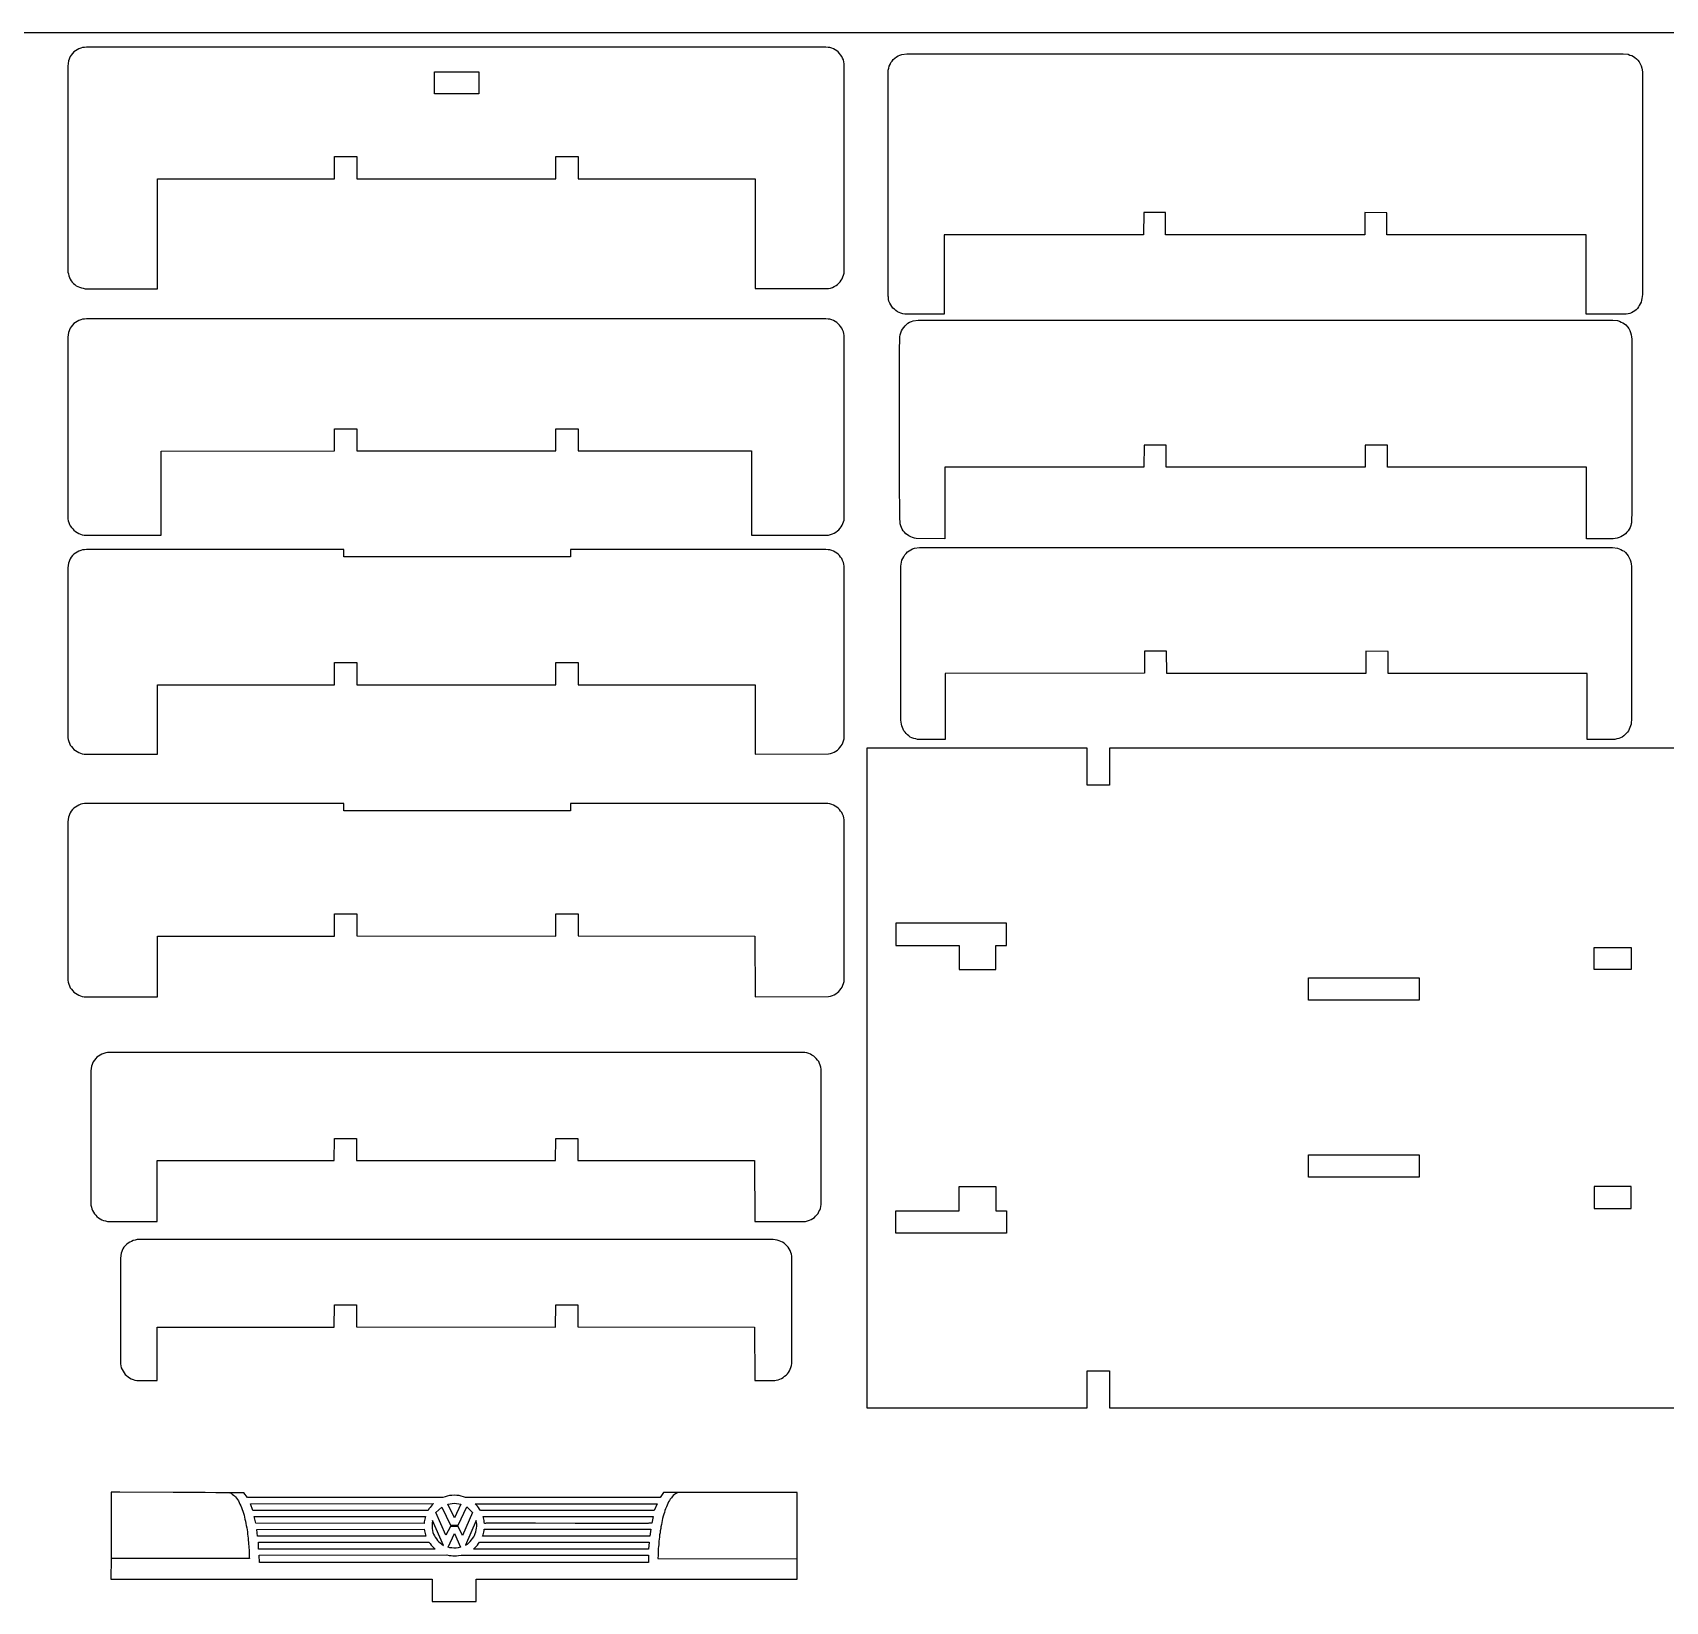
# Model space of a CAD drawing. Extents: x 11 to 591, y 39 to 419.
# Drawn here: x 301.8 to 489.9, y 238.2 to 419 of the extents above; entities that cross this region are included whole.
import ezdxf

# ---------------------------------------------------------------- set-up
doc = ezdxf.new("R2010")
doc.units = 0
doc.layers.get('0').update_dxf_attribs({"linetype": 'CONTINUOUS'})

msp = doc.modelspace()

# ---------------------------------------------------------------- linework, layer by layer
at = {"color": 5}
msp.add_line((11.215419, 418.955266), (591.140419, 418.955266), dxfattribs=at)
at = {"color": 3}
for p, q in [((306.140419, 416.205266), (305.940419, 415.705266)), ((306.265419, 416.380266), (306.140419, 416.205266)), ((306.415419, 416.555266), (306.265419, 416.380266)), ((306.590419, 416.730266), (306.415419, 416.555266)), ((306.765419, 416.855266), (306.590419, 416.730266)), ((306.940419, 416.980266), (306.765419, 416.855266)), ((307.140419, 417.080266), (306.940419, 416.980266)), ((307.365419, 417.155266), (307.140419, 417.080266)), ((307.565419, 417.230266), (307.365419, 417.155266)), ((307.790419, 417.255266), (307.565419, 417.230266)), ((308.015419, 417.280266), (307.790419, 417.255266)), ((393.215419, 417.280266), (308.015419, 417.280266)), ((393.465419, 417.255266), (393.215419, 417.280266)), ((393.690419, 417.230266), (393.465419, 417.255266)), ((393.890419, 417.155266), (393.690419, 417.230266)), ((394.090419, 417.080266), (393.890419, 417.155266)), ((394.290419, 416.980266), (394.090419, 417.080266)), ((394.465419, 416.855266), (394.290419, 416.980266)), ((394.640419, 416.730266), (394.465419, 416.855266)), ((394.790419, 416.555266), (394.640419, 416.730266)), ((394.915419, 416.405266), (394.790419, 416.555266)), ((395.040419, 416.205266), (394.915419, 416.405266)), ((395.140419, 416.005266), (395.040419, 416.205266)), ((395.240419, 415.805266), (395.140419, 416.005266)), ((395.290419, 415.580266), (395.240419, 415.805266)), ((400.840419, 415.680266), (400.990419, 415.855266)), ((400.990419, 415.855266), (401.165419, 416.030266)), ((401.165419, 416.030266), (401.340419, 416.155266)), ((401.340419, 416.155266), (401.540419, 416.280266)), ((401.540419, 416.280266), (401.740419, 416.380266)), ((401.740419, 416.380266), (401.965419, 416.455266)), ((401.965419, 416.455266), (402.540419, 416.530266)), ((402.540419, 416.530266), (485.090419, 416.530266)), ((485.090419, 416.530266), (485.665419, 416.480266)), ((485.665419, 416.480266), (485.865419, 416.380266)), ((485.865419, 416.380266), (486.065419, 416.305266)), ((486.065419, 416.305266), (486.265419, 416.205266)), ((486.265419, 416.205266), (486.440419, 416.105266)), ((486.440419, 416.105266), (486.615419, 415.955266)), ((486.615419, 415.955266), (486.765419, 415.780266)), ((486.765419, 415.780266), (486.915419, 415.580266)), ((305.940419, 415.705266), (305.865419, 415.105266)), ((305.865419, 415.105266), (305.865419, 391.605266)), ((395.340419, 415.355266), (395.290419, 415.580266)), ((395.340419, 391.680266), (395.340419, 415.355266)), ((400.390419, 414.405266), (400.415419, 414.630266)), ((400.390419, 413.330266), (400.390419, 414.405266)), ((400.415419, 414.630266), (400.465419, 414.855266)), ((400.465419, 414.855266), (400.515419, 415.080266)), ((400.515419, 415.080266), (400.615419, 415.280266)), ((400.615419, 415.280266), (400.715419, 415.505266)), ((400.715419, 415.505266), (400.840419, 415.680266)), ((486.915419, 415.580266), (487.040419, 415.355266)), ((487.040419, 415.355266), (487.140419, 415.130266)), ((487.140419, 415.130266), (487.215419, 414.880266)), ((487.215419, 414.880266), (487.265419, 414.655266)), ((487.265419, 414.655266), (487.290419, 414.405266)), ((487.290419, 414.405266), (487.290419, 388.780266)), ((400.390419, 409.630266), (400.390419, 413.330266)), ((400.390419, 404.705266), (400.390419, 409.630266)), ((336.615419, 402.130266), (336.615419, 404.680266)), ((336.615419, 404.680266), (339.165419, 404.680266)), ((339.165419, 404.680266), (339.165419, 402.130266)), ((362.090419, 402.130266), (362.115419, 404.680266)), ((362.115419, 404.680266), (364.665419, 404.680266)), ((364.665419, 404.680266), (364.665419, 402.130266)), ((400.390419, 400.705266), (400.390419, 404.705266)), ((316.215419, 402.105266), (336.615419, 402.130266)), ((316.215419, 389.455266), (316.215419, 402.105266)), ((339.165419, 402.130266), (362.090419, 402.130266)), ((364.665419, 402.130266), (385.065419, 402.130266)), ((385.065419, 402.130266), (385.065419, 389.480266)), ((400.390419, 397.855266), (400.390419, 400.705266)), ((400.390419, 395.680266), (400.390419, 397.855266)), ((429.840419, 398.230266), (429.815419, 395.680266)), ((432.365419, 398.230266), (429.840419, 398.230266)), ((432.365419, 395.680266), (432.365419, 398.230266)), ((457.865419, 398.205266), (455.315419, 398.230266)), ((455.315419, 398.230266), (455.315419, 395.680266)), ((457.865419, 395.680266), (457.865419, 398.205266)), ((400.390419, 393.930266), (400.390419, 395.680266)), ((429.815419, 395.680266), (406.865419, 395.680266)), ((406.865419, 395.680266), (406.865419, 386.505266)), ((455.315419, 395.680266), (432.365419, 395.680266)), ((480.815419, 395.680266), (457.865419, 395.680266)), ((480.815419, 386.505266), (480.815419, 395.680266)), ((400.390419, 392.530266), (400.390419, 393.930266)), ((305.865419, 391.605266), (305.890419, 391.380266)), ((305.890419, 391.380266), (305.940419, 391.155266)), ((395.315419, 391.230266), (395.340419, 391.455266)), ((395.340419, 391.455266), (395.340419, 391.680266)), ((400.390419, 391.480266), (400.390419, 392.530266)), ((400.415419, 390.730266), (400.390419, 391.480266)), ((305.940419, 391.155266), (305.990419, 390.930266)), ((305.990419, 390.930266), (306.065419, 390.730266)), ((306.065419, 390.730266), (306.165419, 390.555266)), ((306.165419, 390.555266), (306.265419, 390.380266)), ((306.265419, 390.380266), (306.390419, 390.205266)), ((306.390419, 390.205266), (306.515419, 390.055266)), ((306.515419, 390.055266), (306.690419, 389.930266)), ((306.690419, 389.930266), (306.840419, 389.805266)), ((306.840419, 389.805266), (307.040419, 389.705266)), ((307.040419, 389.705266), (307.215419, 389.630266)), ((307.215419, 389.630266), (307.440419, 389.555266)), ((307.440419, 389.555266), (307.640419, 389.505266)), ((307.640419, 389.505266), (307.890419, 389.455266)), ((307.890419, 389.455266), (316.215419, 389.455266)), ((385.065419, 389.480266), (393.540419, 389.480266)), ((393.540419, 389.480266), (393.765419, 389.530266)), ((393.765419, 389.530266), (393.990419, 389.605266)), ((393.990419, 389.605266), (394.190419, 389.705266)), ((394.190419, 389.705266), (394.390419, 389.830266)), ((394.390419, 389.830266), (394.565419, 389.955266)), ((394.565419, 389.955266), (394.715419, 390.080266)), ((394.715419, 390.080266), (394.865419, 390.255266)), ((394.865419, 390.255266), (394.990419, 390.430266)), ((394.990419, 390.430266), (395.090419, 390.605266)), ((395.090419, 390.605266), (395.190419, 390.805266)), ((395.190419, 390.805266), (395.265419, 391.005266)), ((395.265419, 391.005266), (395.315419, 391.230266)), ((400.415419, 390.230266), (400.415419, 390.730266)), ((400.415419, 389.780266), (400.415419, 390.230266)), ((400.415419, 389.355266), (400.415419, 389.780266)), ((400.415419, 389.130266), (400.415419, 389.355266)), ((400.415419, 388.905266), (400.415419, 389.130266)), ((400.415419, 388.730266), (400.415419, 388.905266)), ((400.415419, 388.555266), (400.415419, 388.730266)), ((400.440419, 388.505266), (400.415419, 388.555266)), ((400.440419, 388.430266), (400.440419, 388.505266)), ((400.440419, 388.380266), (400.440419, 388.430266)), ((400.440419, 388.330266), (400.440419, 388.380266)), ((400.440419, 388.305266), (400.440419, 388.330266)), ((400.440419, 388.255266), (400.440419, 388.305266)), ((400.440419, 388.230266), (400.440419, 388.255266)), ((400.490419, 388.005266), (400.440419, 388.230266)), ((400.440419, 388.230266), (400.440419, 388.230266)), ((400.590419, 387.780266), (400.490419, 388.005266)), ((400.690419, 387.580266), (400.590419, 387.780266)), ((400.815419, 387.405266), (400.690419, 387.580266)), ((486.940419, 387.530266), (486.840419, 387.355266)), ((487.040419, 387.705266), (486.940419, 387.530266)), ((487.140419, 387.905266), (487.040419, 387.705266)), ((487.190419, 388.130266), (487.140419, 387.905266)), ((487.240419, 388.330266), (487.190419, 388.130266)), ((487.265419, 388.555266), (487.240419, 388.330266)), ((487.290419, 388.780266), (487.265419, 388.555266)), ((306.940419, 385.680266), (306.765419, 385.555266)), ((307.140419, 385.780266), (306.940419, 385.680266)), ((307.365419, 385.855266), (307.140419, 385.780266)), ((307.565419, 385.930266), (307.365419, 385.855266)), ((307.790419, 385.955266), (307.565419, 385.930266)), ((308.015419, 385.980266), (307.790419, 385.955266)), ((393.215419, 385.980266), (308.015419, 385.980266)), ((393.465419, 385.955266), (393.215419, 385.980266)), ((393.690419, 385.930266), (393.465419, 385.955266)), ((393.890419, 385.855266), (393.690419, 385.930266)), ((394.090419, 385.780266), (393.890419, 385.855266)), ((394.290419, 385.680266), (394.090419, 385.780266)), ((394.465419, 385.555266), (394.290419, 385.680266)), ((400.940419, 387.230266), (400.815419, 387.405266)), ((401.115419, 387.080266), (400.940419, 387.230266)), ((401.265419, 386.930266), (401.115419, 387.080266)), ((401.465419, 386.805266), (401.265419, 386.930266)), ((401.665419, 386.705266), (401.465419, 386.805266)), ((401.865419, 386.630266), (401.665419, 386.705266)), ((402.090419, 386.555266), (401.865419, 386.630266)), ((402.315419, 386.505266), (402.090419, 386.555266)), ((406.865419, 386.505266), (402.315419, 386.505266)), ((402.865419, 385.605266), (403.090419, 385.680266)), ((403.090419, 385.680266), (403.290419, 385.755266)), ((403.290419, 385.755266), (403.865419, 385.830266)), ((403.865419, 385.830266), (483.890419, 385.830266)), ((485.165419, 386.505266), (480.815419, 386.505266)), ((483.890419, 385.830266), (484.440419, 385.780266)), ((484.440419, 385.780266), (484.640419, 385.705266)), ((484.640419, 385.705266), (484.840419, 385.605266)), ((485.415419, 386.505266), (485.165419, 386.505266)), ((485.640419, 386.555266), (485.415419, 386.505266)), ((485.840419, 386.605266), (485.640419, 386.555266)), ((486.040419, 386.680266), (485.840419, 386.605266)), ((486.240419, 386.780266), (486.040419, 386.680266)), ((486.415419, 386.905266), (486.240419, 386.780266)), ((486.565419, 387.030266), (486.415419, 386.905266)), ((486.715419, 387.180266), (486.565419, 387.030266)), ((486.840419, 387.355266), (486.715419, 387.180266)), ((305.940419, 384.405266), (305.865419, 383.855266)), ((305.865419, 383.855266), (305.890419, 362.955266)), ((306.140419, 384.905266), (305.940419, 384.405266)), ((306.265419, 385.080266), (306.140419, 384.905266)), ((306.415419, 385.255266), (306.265419, 385.080266)), ((306.590419, 385.430266), (306.415419, 385.255266)), ((306.765419, 385.555266), (306.590419, 385.430266)), ((394.640419, 385.405266), (394.465419, 385.555266)), ((394.790419, 385.255266), (394.640419, 385.405266)), ((394.915419, 385.105266), (394.790419, 385.255266)), ((395.040419, 384.905266), (394.915419, 385.105266)), ((395.140419, 384.705266), (395.040419, 384.905266)), ((395.240419, 384.505266), (395.140419, 384.705266)), ((395.290419, 384.280266), (395.240419, 384.505266)), ((395.340419, 384.055266), (395.290419, 384.280266)), ((395.340419, 363.280266), (395.340419, 384.055266)), ((401.740419, 383.930266), (401.790419, 384.155266)), ((401.740419, 383.705266), (401.740419, 383.930266)), ((401.790419, 384.155266), (401.840419, 384.380266)), ((401.840419, 384.380266), (401.940419, 384.605266)), ((401.940419, 384.605266), (402.040419, 384.805266)), ((402.040419, 384.805266), (402.190419, 385.005266)), ((402.190419, 385.005266), (402.340419, 385.180266)), ((402.340419, 385.180266), (402.490419, 385.330266)), ((402.490419, 385.330266), (402.665419, 385.480266)), ((402.665419, 385.480266), (402.865419, 385.605266)), ((484.840419, 385.605266), (485.040419, 385.530266)), ((485.040419, 385.530266), (485.215419, 385.405266)), ((485.215419, 385.405266), (485.390419, 385.280266)), ((485.390419, 385.280266), (485.565419, 385.080266)), ((485.565419, 385.080266), (485.715419, 384.880266)), ((485.715419, 384.880266), (485.840419, 384.655266)), ((485.840419, 384.655266), (485.940419, 384.405266)), ((485.940419, 384.405266), (486.015419, 384.155266)), ((486.015419, 384.155266), (486.040419, 383.905266)), ((486.040419, 383.905266), (486.065419, 383.655266)), ((401.715419, 382.380266), (401.740419, 383.705266)), ((401.715419, 378.405266), (401.715419, 382.380266)), ((486.065419, 383.655266), (486.065419, 375.930266)), ((401.715419, 374.880266), (401.715419, 378.405266)), ((401.715419, 372.305266), (401.715419, 374.880266)), ((486.065419, 375.930266), (486.090419, 373.105266)), ((336.615419, 370.780266), (336.615419, 373.330266)), ((336.615419, 373.330266), (339.165419, 373.330266)), ((339.165419, 373.330266), (339.165419, 370.780266)), ((362.090419, 370.780266), (362.115419, 373.330266)), ((362.115419, 373.330266), (364.665419, 373.330266)), ((364.665419, 373.330266), (364.665419, 370.780266)), ((486.090419, 373.105266), (486.090419, 371.130266)), ((316.640419, 370.755266), (336.615419, 370.780266)), ((316.640419, 361.055266), (316.640419, 370.755266)), ((339.165419, 370.780266), (362.090419, 370.780266)), ((364.665419, 370.780266), (384.640419, 370.780266)), ((384.640419, 370.780266), (384.640419, 361.055266)), ((401.715419, 372.005266), (401.715419, 372.305266)), ((401.715419, 370.030266), (401.715419, 372.005266)), ((429.890419, 371.430266), (429.865419, 368.905266)), ((432.415419, 371.430266), (429.890419, 371.430266)), ((432.415419, 368.880266), (432.415419, 371.430266)), ((457.915419, 371.430266), (455.365419, 371.430266)), ((455.365419, 371.430266), (455.365419, 368.880266)), ((457.915419, 368.880266), (457.915419, 371.430266)), ((486.090419, 371.130266), (486.090419, 370.830266)), ((486.090419, 370.830266), (486.090419, 369.205266)), ((401.715419, 368.430266), (401.715419, 370.030266)), ((429.865419, 368.905266), (406.915419, 368.880266)), ((406.915419, 368.880266), (406.915419, 360.655266)), ((455.365419, 368.880266), (432.415419, 368.880266)), ((480.865419, 368.880266), (457.915419, 368.880266)), ((480.865419, 360.655266), (480.865419, 368.880266)), ((486.090419, 369.205266), (486.090419, 367.905266)), ((401.715419, 367.155266), (401.715419, 368.430266)), ((401.715419, 366.230266), (401.715419, 367.155266)), ((486.090419, 367.905266), (486.065419, 366.905266)), ((486.065419, 366.905266), (486.065419, 366.205266)), ((401.715419, 365.555266), (401.715419, 366.230266)), ((401.740419, 364.955266), (401.715419, 365.555266)), ((401.740419, 364.405266), (401.740419, 364.955266)), ((486.065419, 366.205266), (486.065419, 365.555266)), ((486.065419, 365.555266), (486.065419, 364.955266)), ((486.065419, 364.955266), (486.065419, 364.580266)), ((395.340419, 363.030266), (395.340419, 363.280266)), ((401.740419, 364.055266), (401.740419, 364.405266)), ((401.740419, 363.755266), (401.740419, 364.055266)), ((401.740419, 363.455266), (401.740419, 363.755266)), ((401.740419, 363.205266), (401.740419, 363.455266)), ((401.740419, 362.980266), (401.740419, 363.205266)), ((486.065419, 363.355266), (486.040419, 363.105266)), ((486.040419, 363.105266), (486.040419, 363.005266)), ((486.065419, 364.580266), (486.065419, 364.230266)), ((486.065419, 364.230266), (486.065419, 363.905266)), ((486.065419, 363.905266), (486.065419, 363.605266)), ((486.065419, 363.605266), (486.065419, 363.355266)), ((305.890419, 362.955266), (305.915419, 362.730266)), ((305.915419, 362.730266), (305.990419, 362.530266)), ((305.990419, 362.530266), (306.065419, 362.305266)), ((306.065419, 362.305266), (306.165419, 362.130266)), ((306.165419, 362.130266), (306.290419, 361.930266)), ((306.290419, 361.930266), (306.440419, 361.780266)), ((306.440419, 361.780266), (306.590419, 361.630266)), ((306.590419, 361.630266), (306.765419, 361.480266)), ((306.765419, 361.480266), (306.940419, 361.355266)), ((306.940419, 361.355266), (307.140419, 361.255266)), ((307.140419, 361.255266), (307.340419, 361.180266)), ((307.340419, 361.180266), (307.540419, 361.105266)), ((393.765419, 361.130266), (393.990419, 361.205266)), ((393.990419, 361.205266), (394.190419, 361.305266)), ((394.190419, 361.305266), (394.365419, 361.405266)), ((394.365419, 361.405266), (394.540419, 361.555266)), ((394.540419, 361.555266), (394.715419, 361.680266)), ((394.715419, 361.680266), (394.865419, 361.855266)), ((394.865419, 361.855266), (394.990419, 362.005266)), ((394.990419, 362.005266), (395.090419, 362.205266)), ((395.090419, 362.205266), (395.190419, 362.405266)), ((395.190419, 362.405266), (395.265419, 362.605266)), ((395.265419, 362.605266), (395.315419, 362.805266)), ((395.315419, 362.805266), (395.340419, 363.030266)), ((401.740419, 362.880266), (401.740419, 362.980266)), ((401.740419, 362.805266), (401.740419, 362.880266)), ((401.765419, 362.705266), (401.740419, 362.805266)), ((401.765419, 362.630266), (401.765419, 362.705266)), ((401.765419, 362.580266), (401.765419, 362.630266)), ((401.765419, 362.530266), (401.765419, 362.580266)), ((401.765419, 362.480266), (401.765419, 362.530266)), ((401.765419, 362.430266), (401.765419, 362.480266)), ((401.765419, 362.405266), (401.765419, 362.430266)), ((401.765419, 362.380266), (401.765419, 362.405266)), ((401.840419, 362.155266), (401.765419, 362.380266)), ((401.915419, 361.955266), (401.840419, 362.155266)), ((402.015419, 361.755266), (401.915419, 361.955266)), ((402.140419, 361.555266), (402.015419, 361.755266)), ((402.265419, 361.405266), (402.140419, 361.555266)), ((402.440419, 361.230266), (402.265419, 361.405266)), ((402.615419, 361.105266), (402.440419, 361.230266)), ((485.365419, 361.230266), (485.190419, 361.105266)), ((485.515419, 361.405266), (485.365419, 361.230266)), ((485.665419, 361.580266), (485.515419, 361.405266)), ((485.790419, 361.755266), (485.665419, 361.580266)), ((485.890419, 361.955266), (485.790419, 361.755266)), ((485.965419, 362.180266), (485.890419, 361.955266)), ((486.015419, 362.380266), (485.965419, 362.180266)), ((486.040419, 362.430266), (486.015419, 362.405266)), ((486.015419, 362.405266), (486.015419, 362.380266)), ((486.040419, 363.005266), (486.040419, 362.905266)), ((486.040419, 362.905266), (486.040419, 362.805266)), ((486.040419, 362.805266), (486.040419, 362.730266)), ((486.040419, 362.730266), (486.040419, 362.655266)), ((486.040419, 362.655266), (486.040419, 362.580266)), ((486.040419, 362.580266), (486.040419, 362.530266)), ((486.040419, 362.530266), (486.040419, 362.480266)), ((486.040419, 362.480266), (486.040419, 362.430266)), ((307.365419, 359.305266), (307.140419, 359.205266)), ((307.565419, 359.355266), (307.365419, 359.305266)), ((307.540419, 361.105266), (307.765419, 361.080266)), ((307.790419, 359.380266), (307.565419, 359.355266)), ((307.765419, 361.080266), (307.990419, 361.055266)), ((308.015419, 359.405266), (307.790419, 359.380266)), ((307.990419, 361.055266), (316.640419, 361.055266)), ((337.690419, 359.405266), (308.015419, 359.405266)), ((337.690419, 358.555266), (337.690419, 359.405266)), ((393.215419, 359.405266), (363.790419, 359.405266)), ((363.790419, 359.405266), (363.790419, 358.555266)), ((384.640419, 361.055266), (393.540419, 361.080266)), ((393.465419, 359.380266), (393.215419, 359.405266)), ((393.690419, 359.355266), (393.465419, 359.380266)), ((393.540419, 361.080266), (393.765419, 361.130266)), ((393.890419, 359.280266), (393.690419, 359.355266)), ((402.790419, 360.980266), (402.615419, 361.105266)), ((402.990419, 360.880266), (402.790419, 360.980266)), ((402.815419, 359.255266), (403.015419, 359.380266)), ((403.190419, 360.780266), (402.990419, 360.880266)), ((403.015419, 359.380266), (403.215419, 359.480266)), ((403.415419, 360.730266), (403.190419, 360.780266)), ((403.215419, 359.480266), (403.440419, 359.555266)), ((403.640419, 360.680266), (403.415419, 360.730266)), ((403.440419, 359.555266), (403.990419, 359.630266)), ((406.915419, 360.655266), (403.640419, 360.680266)), ((403.990419, 359.630266), (483.840419, 359.630266)), ((483.940419, 360.655266), (480.865419, 360.655266)), ((483.840419, 359.630266), (484.415419, 359.555266)), ((484.165419, 360.680266), (483.940419, 360.655266)), ((484.390419, 360.730266), (484.165419, 360.680266)), ((484.615419, 360.780266), (484.390419, 360.730266)), ((484.415419, 359.555266), (484.615419, 359.480266)), ((484.815419, 360.880266), (484.615419, 360.780266)), ((484.615419, 359.480266), (484.815419, 359.405266)), ((485.015419, 360.980266), (484.815419, 360.880266)), ((484.815419, 359.405266), (484.990419, 359.305266)), ((484.990419, 359.305266), (485.190419, 359.205266)), ((485.190419, 361.105266), (485.015419, 360.980266)), ((305.940419, 357.830266), (305.865419, 357.280266)), ((306.140419, 358.330266), (305.940419, 357.830266)), ((306.265419, 358.530266), (306.140419, 358.330266)), ((306.415419, 358.705266), (306.265419, 358.530266)), ((306.590419, 358.855266), (306.415419, 358.705266)), ((306.765419, 358.980266), (306.590419, 358.855266)), ((306.940419, 359.105266), (306.765419, 358.980266)), ((307.140419, 359.205266), (306.940419, 359.105266)), ((363.790419, 358.555266), (337.690419, 358.555266)), ((394.090419, 359.205266), (393.890419, 359.280266)), ((394.290419, 359.105266), (394.090419, 359.205266)), ((394.465419, 358.980266), (394.290419, 359.105266)), ((394.640419, 358.855266), (394.465419, 358.980266)), ((394.790419, 358.705266), (394.640419, 358.855266)), ((394.915419, 358.530266), (394.790419, 358.705266)), ((395.040419, 358.355266), (394.915419, 358.530266)), ((395.140419, 358.155266), (395.040419, 358.355266)), ((395.240419, 357.930266), (395.140419, 358.155266)), ((395.290419, 357.730266), (395.240419, 357.930266)), ((395.340419, 357.505266), (395.290419, 357.730266)), ((395.340419, 338.030266), (395.340419, 357.505266)), ((401.865419, 357.505266), (401.890419, 357.730266)), ((401.865419, 339.755266), (401.865419, 357.505266)), ((401.890419, 357.730266), (401.915419, 357.955266)), ((401.915419, 357.955266), (401.990419, 358.180266)), ((401.990419, 358.180266), (402.090419, 358.380266)), ((402.090419, 358.380266), (402.190419, 358.580266)), ((402.190419, 358.580266), (402.315419, 358.780266)), ((402.315419, 358.780266), (402.465419, 358.955266)), ((402.465419, 358.955266), (402.640419, 359.130266)), ((402.640419, 359.130266), (402.815419, 359.255266)), ((485.190419, 359.205266), (485.340419, 359.055266)), ((485.340419, 359.055266), (485.515419, 358.880266)), ((485.515419, 358.880266), (485.665419, 358.680266)), ((485.665419, 358.680266), (485.790419, 358.455266)), ((485.790419, 358.455266), (485.890419, 358.230266)), ((485.890419, 358.230266), (485.965419, 357.980266)), ((485.965419, 357.980266), (486.015419, 357.730266)), ((486.015419, 357.730266), (486.040419, 357.505266)), ((486.040419, 357.505266), (486.040419, 339.755266)), ((305.865419, 357.280266), (305.890419, 337.730266)), ((336.615419, 343.830266), (336.615419, 346.380266)), ((336.615419, 346.380266), (339.165419, 346.380266)), ((339.165419, 346.380266), (339.165419, 343.830266)), ((362.090419, 343.830266), (362.115419, 346.380266)), ((362.115419, 346.380266), (364.665419, 346.380266)), ((364.665419, 346.380266), (364.665419, 343.830266)), ((429.940419, 347.680266), (429.915419, 345.155266)), ((432.465419, 347.680266), (429.940419, 347.680266)), ((432.490419, 345.130266), (432.465419, 347.680266)), ((455.440419, 347.680266), (455.415419, 345.130266)), ((457.990419, 347.655266), (455.440419, 347.680266)), ((457.990419, 345.130266), (457.990419, 347.655266)), ((429.915419, 345.155266), (406.965419, 345.130266)), ((406.965419, 345.130266), (406.965419, 337.530266)), ((455.415419, 345.130266), (432.490419, 345.130266)), ((480.940419, 345.130266), (457.990419, 345.130266)), ((480.940419, 337.530266), (480.940419, 345.130266)), ((316.215419, 343.805266), (336.615419, 343.830266)), ((316.215419, 335.830266), (316.215419, 343.805266)), ((339.165419, 343.830266), (362.090419, 343.830266)), ((364.665419, 343.830266), (385.065419, 343.830266)), ((385.065419, 343.830266), (385.065419, 335.830266)), ((401.890419, 339.530266), (401.865419, 339.755266)), ((401.915419, 339.305266), (401.890419, 339.530266)), ((401.965419, 339.105266), (401.915419, 339.305266)), ((402.040419, 338.905266), (401.965419, 339.105266)), ((402.115419, 338.705266), (402.040419, 338.905266)), ((402.215419, 338.530266), (402.115419, 338.705266)), ((485.790419, 338.705266), (485.690419, 338.530266)), ((485.865419, 338.905266), (485.790419, 338.705266)), ((485.940419, 339.105266), (485.865419, 338.905266)), ((485.990419, 339.305266), (485.940419, 339.105266)), ((486.015419, 339.530266), (485.990419, 339.305266)), ((486.040419, 339.755266), (486.015419, 339.530266)), ((305.890419, 337.730266), (305.915419, 337.505266)), ((305.915419, 337.505266), (305.990419, 337.280266)), ((305.990419, 337.280266), (306.065419, 337.080266)), ((306.065419, 337.080266), (306.165419, 336.880266)), ((306.165419, 336.880266), (306.290419, 336.705266)), ((394.840419, 336.605266), (394.990419, 336.780266)), ((394.990419, 336.780266), (395.090419, 336.955266)), ((395.090419, 336.955266), (395.190419, 337.155266)), ((395.190419, 337.155266), (395.265419, 337.355266)), ((395.265419, 337.355266), (395.315419, 337.580266)), ((395.315419, 337.580266), (395.340419, 337.805266)), ((395.340419, 337.805266), (395.340419, 338.030266)), ((402.340419, 338.355266), (402.215419, 338.530266)), ((402.465419, 338.205266), (402.340419, 338.355266)), ((402.615419, 338.055266), (402.465419, 338.205266)), ((402.765419, 337.930266), (402.615419, 338.055266)), ((402.940419, 337.805266), (402.765419, 337.930266)), ((403.140419, 337.705266), (402.940419, 337.805266)), ((403.340419, 337.630266), (403.140419, 337.705266)), ((403.565419, 337.580266), (403.340419, 337.630266)), ((403.790419, 337.530266), (403.565419, 337.580266)), ((406.965419, 337.530266), (403.790419, 337.530266)), ((484.115419, 337.530266), (480.940419, 337.530266)), ((484.340419, 337.580266), (484.115419, 337.530266)), ((484.565419, 337.630266), (484.340419, 337.580266)), ((484.765419, 337.705266), (484.565419, 337.630266)), ((484.965419, 337.805266), (484.765419, 337.705266)), ((485.140419, 337.930266), (484.965419, 337.805266)), ((485.290419, 338.055266), (485.140419, 337.930266)), ((485.440419, 338.205266), (485.290419, 338.055266)), ((485.565419, 338.355266), (485.440419, 338.205266)), ((485.690419, 338.530266), (485.565419, 338.355266)), ((306.290419, 336.705266), (306.440419, 336.530266)), ((306.440419, 336.530266), (306.590419, 336.380266)), ((306.590419, 336.380266), (306.765419, 336.255266)), ((306.765419, 336.255266), (306.940419, 336.130266)), ((306.940419, 336.130266), (307.140419, 336.030266)), ((307.140419, 336.030266), (307.340419, 335.930266)), ((307.340419, 335.930266), (307.540419, 335.880266)), ((307.540419, 335.880266), (307.765419, 335.830266)), ((307.765419, 335.830266), (307.990419, 335.830266)), ((307.990419, 335.830266), (316.215419, 335.830266)), ((385.065419, 335.830266), (393.540419, 335.855266)), ((393.540419, 335.855266), (393.765419, 335.905266)), ((393.765419, 335.905266), (393.990419, 335.980266)), ((393.990419, 335.980266), (394.190419, 336.080266)), ((394.190419, 336.080266), (394.365419, 336.180266)), ((394.365419, 336.180266), (394.540419, 336.305266)), ((394.540419, 336.305266), (394.715419, 336.455266)), ((394.715419, 336.455266), (394.840419, 336.605266)), ((423.340419, 336.505266), (397.940419, 336.505266)), ((397.940419, 336.505266), (397.940419, 260.530266)), ((423.340419, 332.255266), (423.340419, 336.505266)), ((496.440419, 336.505266), (425.890419, 336.505266)), ((425.890419, 336.505266), (425.890419, 332.255266)), ((425.890419, 332.255266), (423.340419, 332.255266)), ((306.265419, 329.280266), (306.140419, 329.080266)), ((306.415419, 329.455266), (306.265419, 329.280266)), ((306.590419, 329.605266), (306.415419, 329.455266)), ((306.765419, 329.730266), (306.590419, 329.605266)), ((306.940419, 329.855266), (306.765419, 329.730266)), ((307.140419, 329.955266), (306.940419, 329.855266)), ((307.365419, 330.055266), (307.140419, 329.955266)), ((307.565419, 330.105266), (307.365419, 330.055266)), ((307.790419, 330.130266), (307.565419, 330.105266)), ((308.015419, 330.155266), (307.790419, 330.130266)), ((337.690419, 330.155266), (308.015419, 330.155266)), ((337.690419, 329.305266), (337.690419, 330.155266)), ((363.790419, 329.305266), (337.690419, 329.305266)), ((393.215419, 330.155266), (363.790419, 330.155266)), ((363.790419, 330.155266), (363.790419, 329.305266)), ((393.440419, 330.130266), (393.215419, 330.155266)), ((393.665419, 330.105266), (393.440419, 330.130266)), ((393.890419, 330.030266), (393.665419, 330.105266)), ((394.090419, 329.955266), (393.890419, 330.030266)), ((394.290419, 329.855266), (394.090419, 329.955266)), ((394.465419, 329.730266), (394.290419, 329.855266)), ((394.640419, 329.605266), (394.465419, 329.730266)), ((394.790419, 329.455266), (394.640419, 329.605266)), ((394.915419, 329.280266), (394.790419, 329.455266)), ((395.040419, 329.105266), (394.915419, 329.280266)), ((305.940419, 328.580266), (305.865419, 328.030266)), ((305.865419, 328.030266), (305.890419, 309.780266)), ((306.140419, 329.080266), (305.940419, 328.580266)), ((395.140419, 328.905266), (395.040419, 329.105266)), ((395.240419, 328.680266), (395.140419, 328.905266)), ((395.290419, 328.480266), (395.240419, 328.680266)), ((395.340419, 328.255266), (395.290419, 328.480266)), ((395.340419, 310.080266), (395.340419, 328.255266)), ((336.590419, 314.880266), (336.615419, 317.430266)), ((336.615419, 317.430266), (339.165419, 317.430266)), ((339.165419, 317.430266), (339.165419, 314.905266)), ((362.090419, 314.880266), (362.115419, 317.430266)), ((362.115419, 317.430266), (364.665419, 317.430266)), ((364.665419, 317.430266), (364.665419, 314.905266)), ((316.215419, 307.880266), (316.215419, 314.880266)), ((316.215419, 314.880266), (336.590419, 314.880266)), ((339.165419, 314.905266), (362.090419, 314.880266)), ((364.665419, 314.905266), (385.040419, 314.880266)), ((385.040419, 314.880266), (385.065419, 307.880266)), ((305.890419, 309.780266), (305.915419, 309.555266)), ((305.915419, 309.555266), (305.990419, 309.330266)), ((305.990419, 309.330266), (306.065419, 309.130266)), ((306.065419, 309.130266), (306.165419, 308.930266)), ((306.165419, 308.930266), (306.290419, 308.755266)), ((306.290419, 308.755266), (306.440419, 308.580266)), ((306.440419, 308.580266), (306.590419, 308.430266)), ((394.540419, 308.355266), (394.715419, 308.505266)), ((394.715419, 308.505266), (394.840419, 308.655266)), ((394.840419, 308.655266), (394.990419, 308.830266)), ((394.990419, 308.830266), (395.090419, 309.005266)), ((395.090419, 309.005266), (395.190419, 309.205266)), ((395.190419, 309.205266), (395.265419, 309.405266)), ((395.265419, 309.405266), (395.315419, 309.630266)), ((395.315419, 309.630266), (395.340419, 309.855266)), ((395.340419, 309.855266), (395.340419, 310.080266)), ((306.590419, 308.430266), (306.765419, 308.305266)), ((306.765419, 308.305266), (306.940419, 308.180266)), ((306.940419, 308.180266), (307.140419, 308.080266)), ((307.140419, 308.080266), (307.340419, 307.980266)), ((307.340419, 307.980266), (307.540419, 307.930266)), ((307.540419, 307.930266), (307.765419, 307.880266)), ((307.765419, 307.880266), (307.990419, 307.880266)), ((307.990419, 307.880266), (316.215419, 307.880266)), ((385.065419, 307.880266), (393.540419, 307.905266)), ((393.540419, 307.905266), (393.765419, 307.955266)), ((393.765419, 307.955266), (393.990419, 308.030266)), ((393.990419, 308.030266), (394.190419, 308.105266)), ((394.190419, 308.105266), (394.365419, 308.230266)), ((394.365419, 308.230266), (394.540419, 308.355266)), ((309.415419, 301.055266), (309.240419, 300.905266)), ((309.615419, 301.155266), (309.415419, 301.055266)), ((309.815419, 301.280266), (309.615419, 301.155266)), ((310.015419, 301.355266), (309.815419, 301.280266)), ((310.240419, 301.405266), (310.015419, 301.355266)), ((310.465419, 301.455266), (310.240419, 301.405266)), ((310.665419, 301.455266), (310.465419, 301.455266)), ((390.565419, 301.455266), (310.665419, 301.455266)), ((390.790419, 301.455266), (390.565419, 301.455266)), ((391.015419, 301.405266), (390.790419, 301.455266)), ((391.240419, 301.355266), (391.015419, 301.405266)), ((391.440419, 301.255266), (391.240419, 301.355266)), ((391.615419, 301.155266), (391.440419, 301.255266)), ((391.815419, 301.030266), (391.615419, 301.155266)), ((391.965419, 300.905266), (391.815419, 301.030266)), ((308.615419, 299.880266), (308.540419, 299.330266)), ((308.540419, 299.330266), (308.540419, 283.880266)), ((308.815419, 300.380266), (308.615419, 299.880266)), ((308.940419, 300.580266), (308.815419, 300.380266)), ((309.090419, 300.755266), (308.940419, 300.580266)), ((309.240419, 300.905266), (309.090419, 300.755266)), ((392.115419, 300.755266), (391.965419, 300.905266)), ((392.265419, 300.580266), (392.115419, 300.755266)), ((392.390419, 300.405266), (392.265419, 300.580266)), ((392.490419, 300.205266), (392.390419, 300.405266)), ((392.565419, 300.005266), (392.490419, 300.205266)), ((392.640419, 299.780266), (392.565419, 300.005266)), ((392.690419, 299.555266), (392.640419, 299.780266)), ((392.690419, 284.180266), (392.690419, 299.555266)), ((336.565419, 289.005266), (336.590419, 291.555266)), ((336.590419, 291.555266), (339.140419, 291.555266)), ((339.140419, 291.555266), (339.140419, 289.005266)), ((362.065419, 289.005266), (362.090419, 291.555266)), ((362.090419, 291.555266), (364.640419, 291.555266)), ((364.640419, 291.555266), (364.640419, 289.005266)), ((316.190419, 282.005266), (316.190419, 289.005266)), ((316.190419, 289.005266), (336.565419, 289.005266)), ((339.140419, 289.005266), (362.065419, 289.005266)), ((364.640419, 289.005266), (385.015419, 289.005266)), ((385.015419, 289.005266), (385.040419, 282.005266)), ((392.690419, 283.955266), (392.690419, 284.180266)), ((308.540419, 283.880266), (308.590419, 283.655266)), ((308.590419, 283.655266), (308.640419, 283.455266)), ((308.640419, 283.455266), (308.740419, 283.255266)), ((308.740419, 283.255266), (308.840419, 283.055266)), ((308.840419, 283.055266), (308.965419, 282.880266)), ((308.965419, 282.880266), (309.090419, 282.705266)), ((309.090419, 282.705266), (309.240419, 282.555266)), ((309.240419, 282.555266), (309.415419, 282.405266)), ((309.415419, 282.405266), (309.590419, 282.280266)), ((309.590419, 282.280266), (309.790419, 282.180266)), ((309.790419, 282.180266), (309.990419, 282.105266)), ((391.315419, 282.130266), (391.515419, 282.230266)), ((391.515419, 282.230266), (391.715419, 282.330266)), ((391.715419, 282.330266), (391.890419, 282.455266)), ((391.890419, 282.455266), (392.040419, 282.605266)), ((392.040419, 282.605266), (392.190419, 282.755266)), ((392.190419, 282.755266), (392.315419, 282.930266)), ((392.315419, 282.930266), (392.415419, 283.130266)), ((392.415419, 283.130266), (392.515419, 283.305266)), ((392.515419, 283.305266), (392.590419, 283.505266)), ((392.590419, 283.505266), (392.640419, 283.730266)), ((392.640419, 283.730266), (392.690419, 283.955266)), ((309.990419, 282.105266), (310.215419, 282.055266)), ((310.215419, 282.055266), (310.440419, 282.005266)), ((310.440419, 282.005266), (310.665419, 281.980266)), ((310.665419, 281.980266), (316.190419, 282.005266)), ((385.040419, 282.005266), (385.140419, 281.980266)), ((385.140419, 281.980266), (385.415419, 281.980266)), ((385.415419, 281.980266), (386.715419, 281.980266)), ((386.715419, 281.980266), (387.265419, 281.980266)), ((387.265419, 281.980266), (387.540419, 281.980266)), ((387.540419, 281.980266), (387.815419, 281.980266)), ((387.815419, 281.980266), (388.090419, 281.980266)), ((388.090419, 281.980266), (388.365419, 281.980266)), ((388.365419, 281.980266), (388.640419, 281.980266)), ((388.640419, 281.980266), (388.915419, 281.980266)), ((388.915419, 281.980266), (389.190419, 281.980266)), ((389.190419, 281.980266), (389.440419, 281.980266)), ((389.440419, 281.980266), (389.665419, 281.980266)), ((389.665419, 281.980266), (389.915419, 281.980266)), ((389.915419, 281.980266), (390.115419, 281.980266)), ((390.115419, 281.980266), (390.290419, 281.980266)), ((390.290419, 281.980266), (390.465419, 281.980266)), ((390.465419, 281.980266), (390.615419, 281.980266)), ((390.615419, 281.980266), (390.740419, 282.005266)), ((390.740419, 282.005266), (390.815419, 282.005266)), ((390.815419, 282.005266), (390.890419, 282.005266)), ((390.890419, 282.005266), (391.115419, 282.055266)), ((391.115419, 282.055266), (391.315419, 282.130266)), ((312.215419, 278.830266), (312.015419, 278.330266)), ((312.340419, 279.030266), (312.215419, 278.830266)), ((312.490419, 279.205266), (312.340419, 279.030266)), ((312.640419, 279.355266), (312.490419, 279.205266)), ((312.815419, 279.505266), (312.640419, 279.355266)), ((313.015419, 279.605266), (312.815419, 279.505266)), ((313.215419, 279.705266), (313.015419, 279.605266)), ((313.415419, 279.805266), (313.215419, 279.705266)), ((313.640419, 279.855266), (313.415419, 279.805266)), ((313.865419, 279.905266), (313.640419, 279.855266)), ((314.065419, 279.905266), (313.865419, 279.905266)), ((387.165419, 279.905266), (314.065419, 279.905266)), ((387.390419, 279.880266), (387.165419, 279.905266)), ((387.615419, 279.855266), (387.390419, 279.880266)), ((387.840419, 279.780266), (387.615419, 279.855266)), ((388.040419, 279.705266), (387.840419, 279.780266)), ((388.215419, 279.605266), (388.040419, 279.705266)), ((388.415419, 279.480266), (388.215419, 279.605266)), ((388.565419, 279.355266), (388.415419, 279.480266)), ((388.715419, 279.205266), (388.565419, 279.355266)), ((388.865419, 279.030266), (388.715419, 279.205266)), ((388.990419, 278.855266), (388.865419, 279.030266)), ((389.090419, 278.655266), (388.990419, 278.855266)), ((389.165419, 278.430266), (389.090419, 278.655266)), ((389.240419, 278.230266), (389.165419, 278.430266)), ((312.015419, 278.330266), (311.940419, 277.780266)), ((311.940419, 277.780266), (311.940419, 265.580266)), ((389.290419, 278.005266), (389.240419, 278.230266)), ((389.290419, 265.855266), (389.290419, 278.005266)), ((336.565419, 269.830266), (336.590419, 272.380266)), ((336.590419, 272.380266), (339.140419, 272.405266)), ((339.140419, 272.405266), (339.140419, 269.855266)), ((362.065419, 269.830266), (362.090419, 272.405266)), ((362.090419, 272.405266), (364.640419, 272.405266)), ((364.640419, 272.405266), (364.640419, 269.855266)), ((316.165419, 263.680266), (316.190419, 269.830266)), ((316.190419, 269.830266), (336.565419, 269.830266)), ((339.140419, 269.855266), (362.065419, 269.830266)), ((364.640419, 269.855266), (385.015419, 269.830266)), ((385.015419, 269.830266), (385.040419, 263.680266)), ((311.940419, 265.580266), (311.990419, 265.355266)), ((311.990419, 265.355266), (312.040419, 265.130266)), ((389.190419, 265.180266), (389.240419, 265.405266)), ((389.240419, 265.405266), (389.290419, 265.630266)), ((389.290419, 265.630266), (389.290419, 265.855266)), ((312.040419, 265.130266), (312.140419, 264.930266)), ((312.140419, 264.930266), (312.240419, 264.730266)), ((312.240419, 264.730266), (312.365419, 264.555266)), ((312.365419, 264.555266), (312.490419, 264.380266)), ((312.490419, 264.380266), (312.640419, 264.230266)), ((312.640419, 264.230266), (312.815419, 264.105266)), ((312.815419, 264.105266), (312.990419, 263.980266)), ((312.990419, 263.980266), (313.190419, 263.880266)), ((313.190419, 263.880266), (313.390419, 263.780266)), ((313.390419, 263.780266), (313.615419, 263.730266)), ((313.615419, 263.730266), (313.840419, 263.680266)), ((313.840419, 263.680266), (314.065419, 263.680266)), ((314.065419, 263.680266), (316.165419, 263.680266)), ((385.040419, 263.680266), (385.190419, 263.680266)), ((385.190419, 263.680266), (385.390419, 263.680266)), ((385.390419, 263.680266), (385.640419, 263.680266)), ((385.640419, 263.680266), (385.890419, 263.655266)), ((385.890419, 263.655266), (386.140419, 263.655266)), ((386.140419, 263.655266), (386.415419, 263.655266)), ((386.415419, 263.655266), (386.690419, 263.655266)), ((386.690419, 263.655266), (386.940419, 263.655266)), ((386.940419, 263.655266), (387.165419, 263.680266)), ((387.165419, 263.680266), (387.340419, 263.680266)), ((387.340419, 263.680266), (387.490419, 263.705266)), ((387.490419, 263.705266), (387.715419, 263.755266)), ((387.715419, 263.755266), (387.915419, 263.830266)), ((387.915419, 263.830266), (388.115419, 263.905266)), ((388.115419, 263.905266), (388.290419, 264.030266)), ((388.290419, 264.030266), (388.465419, 264.155266)), ((388.465419, 264.155266), (388.640419, 264.280266)), ((388.640419, 264.280266), (388.790419, 264.455266)), ((388.790419, 264.455266), (388.915419, 264.605266)), ((388.915419, 264.605266), (389.015419, 264.805266)), ((389.015419, 264.805266), (389.115419, 264.980266)), ((389.115419, 264.980266), (389.190419, 265.180266)), ((423.340419, 260.530266), (423.340419, 264.780266)), ((423.340419, 264.780266), (425.890419, 264.780266)), ((425.890419, 264.780266), (425.890419, 260.530266)), ((397.940419, 260.530266), (423.340419, 260.530266)), ((425.890419, 260.530266), (496.415419, 260.530266)), ((310.865419, 250.805266), (310.865419, 243.180266)), ((311.890419, 250.805266), (310.865419, 250.805266)), ((318.015419, 250.755266), (311.890419, 250.805266)), ((320.265419, 250.755266), (318.015419, 250.755266)), ((321.690419, 250.755266), (320.265419, 250.755266)), ((322.915419, 250.730266), (321.690419, 250.755266)), ((323.940419, 250.730266), (322.915419, 250.730266)), ((324.965419, 250.730266), (323.940419, 250.730266)), ((325.765419, 250.730266), (324.965419, 250.730266)), ((326.190419, 250.730266), (325.765419, 250.730266)), ((326.565419, 250.205266), (326.165419, 250.730266)), ((326.165419, 250.730266), (326.190419, 250.730266)), ((349.090419, 250.180266), (326.565419, 250.205266)), ((349.340419, 250.280266), (349.090419, 250.180266)), ((349.590419, 250.355266), (349.340419, 250.280266)), ((349.865419, 250.405266), (349.590419, 250.355266)), ((350.140419, 250.430266), (349.865419, 250.405266)), ((350.415419, 250.455266), (350.140419, 250.430266)), ((350.690419, 250.430266), (350.415419, 250.455266)), ((350.965419, 250.405266), (350.690419, 250.430266)), ((351.215419, 250.355266), (350.965419, 250.405266)), ((351.465419, 250.280266), (351.215419, 250.355266)), ((351.715419, 250.180266), (351.465419, 250.280266)), ((374.115419, 250.205266), (351.715419, 250.180266)), ((374.515419, 250.755266), (374.115419, 250.205266)), ((389.915419, 250.780266), (374.515419, 250.755266)), ((389.915419, 243.180266), (389.915419, 250.780266)), ((310.865419, 243.180266), (310.840419, 240.780266)), ((310.865419, 243.180266), (310.865419, 243.180266)), ((389.915419, 240.780266), (389.915419, 243.180266)), ((389.915419, 243.180266), (389.915419, 243.180266)), ((310.840419, 240.780266), (347.840419, 240.780266)), ((347.840419, 240.780266), (347.840419, 238.230266)), ((352.940419, 238.230266), (352.940419, 240.780266)), ((352.940419, 240.780266), (389.915419, 240.780266)), ((347.840419, 238.230266), (352.940419, 238.230266))]:
    msp.add_line(p, q, dxfattribs=at)
at = {"color": 7}
for p, q in [((348.140419, 411.905266), (348.140419, 414.455266)), ((348.140419, 414.455266), (353.240419, 414.455266)), ((353.240419, 414.455266), (353.240419, 411.905266)), ((353.240419, 411.905266), (348.140419, 411.905266)), ((414.015419, 316.355266), (401.290419, 316.355266)), ((401.290419, 316.355266), (401.290419, 313.805266)), ((414.040419, 313.805266), (414.015419, 316.355266)), ((401.290419, 313.805266), (408.565419, 313.805266)), ((408.565419, 313.805266), (408.565419, 311.005266)), ((412.815419, 311.005266), (412.815419, 313.805266)), ((412.815419, 313.805266), (414.040419, 313.805266)), ((481.740419, 311.005266), (481.740419, 313.555266)), ((481.740419, 313.555266), (485.990419, 313.555266)), ((485.990419, 313.555266), (485.990419, 311.005266)), ((408.565419, 311.005266), (412.815419, 311.005266)), ((485.990419, 311.005266), (481.740419, 311.005266)), ((448.840419, 307.580266), (448.840419, 310.055266)), ((448.840419, 310.055266), (461.565419, 310.055266)), ((461.565419, 310.055266), (461.590419, 307.505266)), ((448.840419, 307.505266), (448.840419, 307.580266)), ((461.590419, 307.505266), (448.840419, 307.505266)), ((448.840419, 287.180266), (448.840419, 289.655266)), ((448.840419, 289.655266), (461.565419, 289.655266)), ((461.565419, 289.655266), (461.590419, 287.105266)), ((408.565419, 283.205266), (408.565419, 286.030266)), ((408.565419, 286.030266), (412.815419, 286.030266)), ((412.815419, 286.030266), (412.815419, 283.205266)), ((448.840419, 287.105266), (448.840419, 287.180266)), ((461.590419, 287.105266), (448.840419, 287.105266)), ((485.990419, 286.030266), (481.740419, 286.030266)), ((481.740419, 286.030266), (481.740419, 283.480266)), ((485.990419, 283.480266), (485.990419, 286.030266)), ((401.290419, 283.205266), (408.565419, 283.205266)), ((401.290419, 280.655266), (401.290419, 283.205266)), ((412.815419, 283.205266), (414.015419, 283.205266)), ((414.015419, 283.205266), (414.040419, 280.655266)), ((481.740419, 283.480266), (485.990419, 283.480266)), ((414.040419, 280.655266), (401.290419, 280.655266)), ((326.915419, 249.480266), (348.015419, 249.505266)), ((327.190419, 248.705266), (326.915419, 249.480266)), ((347.390419, 248.705266), (327.190419, 248.705266)), ((347.490419, 248.880266), (347.390419, 248.705266)), ((347.615419, 249.030266), (347.490419, 248.880266)), ((347.740419, 249.205266), (347.615419, 249.030266)), ((347.865419, 249.355266), (347.740419, 249.205266)), ((348.015419, 249.505266), (347.865419, 249.355266)), ((352.815419, 249.480266), (373.765419, 249.480266)), ((352.940419, 249.355266), (352.815419, 249.480266)), ((353.090419, 249.205266), (352.940419, 249.355266)), ((353.215419, 249.030266), (353.090419, 249.205266)), ((353.315419, 248.855266), (353.215419, 249.030266)), ((353.440419, 248.680266), (353.315419, 248.855266)), ((373.440419, 248.705266), (353.440419, 248.680266)), ((373.765419, 249.480266), (373.440419, 248.705266)), ((327.540419, 247.230266), (327.365419, 248.005266)), ((327.365419, 248.005266), (347.090419, 248.005266)), ((346.940419, 247.205266), (327.540419, 247.230266)), ((327.640419, 246.505266), (346.940419, 246.530266)), ((327.740419, 245.730266), (327.640419, 246.505266)), ((346.965419, 247.530266), (346.940419, 247.380266)), ((346.940419, 247.380266), (346.940419, 247.205266)), ((346.940419, 246.530266), (346.965419, 246.355266)), ((347.015419, 247.705266), (346.965419, 247.530266)), ((347.040419, 247.855266), (347.015419, 247.705266)), ((347.090419, 248.005266), (347.040419, 247.855266)), ((353.740419, 248.005266), (373.315419, 248.005266)), ((353.790419, 247.855266), (353.740419, 248.005266)), ((353.815419, 247.705266), (353.790419, 247.855266)), ((353.840419, 247.530266), (353.815419, 247.705266)), ((353.865419, 247.380266), (353.840419, 247.530266)), ((353.840419, 246.380266), (353.865419, 246.555266)), ((353.890419, 247.205266), (353.865419, 247.380266)), ((353.865419, 246.555266), (373.040419, 246.530266)), ((353.940419, 247.205266), (353.890419, 247.205266)), ((353.990419, 247.205266), (353.940419, 247.205266)), ((354.065419, 247.230266), (353.990419, 247.205266)), ((354.140419, 247.230266), (354.065419, 247.230266)), ((354.240419, 247.230266), (354.140419, 247.230266)), ((354.340419, 247.230266), (354.240419, 247.230266)), ((354.565419, 247.230266), (354.340419, 247.230266)), ((354.815419, 247.230266), (354.565419, 247.230266)), ((355.115419, 247.230266), (354.815419, 247.230266)), ((355.440419, 247.230266), (355.115419, 247.230266)), ((355.990419, 247.230266), (355.440419, 247.230266)), ((356.590419, 247.230266), (355.990419, 247.230266)), ((357.240419, 247.230266), (356.590419, 247.230266)), ((358.215419, 247.230266), (357.240419, 247.230266)), ((359.765419, 247.230266), (358.215419, 247.230266)), ((364.340419, 247.205266), (359.765419, 247.230266)), ((367.440419, 247.205266), (364.340419, 247.205266)), ((368.740419, 247.205266), (367.440419, 247.205266)), ((369.690419, 247.205266), (368.740419, 247.205266)), ((369.915419, 247.205266), (369.690419, 247.205266)), ((370.565419, 247.205266), (369.915419, 247.205266)), ((371.165419, 247.205266), (370.565419, 247.205266)), ((371.515419, 247.205266), (371.165419, 247.205266)), ((371.840419, 247.205266), (371.515419, 247.205266)), ((372.140419, 247.205266), (371.840419, 247.205266)), ((372.390419, 247.205266), (372.140419, 247.205266)), ((372.515419, 247.205266), (372.390419, 247.205266)), ((372.640419, 247.205266), (372.515419, 247.205266)), ((372.740419, 247.205266), (372.640419, 247.205266)), ((372.815419, 247.230266), (372.740419, 247.205266)), ((372.890419, 247.230266), (372.815419, 247.230266)), ((372.965419, 247.230266), (372.890419, 247.230266)), ((373.040419, 246.530266), (372.940419, 245.730266)), ((373.040419, 247.230266), (372.965419, 247.230266)), ((373.090419, 247.230266), (373.040419, 247.230266)), ((373.115419, 247.230266), (373.090419, 247.230266)), ((373.140419, 247.230266), (373.115419, 247.230266)), ((373.165419, 247.230266), (373.140419, 247.230266)), ((373.315419, 248.005266), (373.165419, 247.230266)), ((347.140419, 245.730266), (327.740419, 245.730266)), ((327.865419, 245.030266), (347.490419, 245.055266)), ((327.865419, 244.255266), (327.865419, 245.030266)), ((346.965419, 246.355266), (347.015419, 246.205266)), ((347.015419, 246.205266), (347.040419, 246.055266)), ((347.040419, 246.055266), (347.090419, 245.880266)), ((347.090419, 245.880266), (347.140419, 245.730266)), ((347.490419, 245.055266), (347.615419, 244.880266)), ((347.615419, 244.880266), (347.740419, 244.705266)), ((347.740419, 244.705266), (347.890419, 244.555266)), ((347.890419, 244.555266), (348.040419, 244.405266)), ((352.765419, 244.405266), (352.915419, 244.555266)), ((352.915419, 244.555266), (353.065419, 244.705266)), ((353.065419, 244.705266), (353.190419, 244.880266)), ((353.190419, 244.880266), (353.315419, 245.030266)), ((353.315419, 245.030266), (372.865419, 245.030266)), ((353.665419, 245.730266), (353.740419, 245.905266)), ((372.940419, 245.730266), (353.665419, 245.730266)), ((353.740419, 245.905266), (353.765419, 246.055266)), ((353.765419, 246.055266), (353.815419, 246.205266)), ((353.815419, 246.205266), (353.840419, 246.380266)), ((372.865419, 245.030266), (372.790419, 244.255266)), ((348.215419, 244.255266), (327.865419, 244.255266)), ((327.915419, 243.555266), (349.565419, 243.580266)), ((327.965419, 242.705266), (327.915419, 243.555266)), ((372.765419, 242.705266), (327.965419, 242.705266)), ((348.040419, 244.405266), (348.215419, 244.255266)), ((349.565419, 243.580266), (349.815419, 243.530266)), ((349.815419, 243.530266), (350.040419, 243.505266)), ((350.040419, 243.505266), (350.240419, 243.480266)), ((350.240419, 243.480266), (350.440419, 243.480266)), ((350.440419, 243.480266), (350.665419, 243.480266)), ((350.665419, 243.480266), (350.890419, 243.505266)), ((350.890419, 243.505266), (351.190419, 243.555266)), ((351.190419, 243.555266), (372.765419, 243.555266)), ((352.615419, 244.255266), (352.765419, 244.405266)), ((372.790419, 244.255266), (352.615419, 244.255266)), ((372.765419, 243.555266), (372.765419, 242.705266))]:
    msp.add_line(p, q, dxfattribs=at)
at = {"color": 1}
for p, q in [((324.540419, 250.730266), (324.690419, 250.680266)), ((324.690419, 250.680266), (324.815419, 250.580266)), ((324.815419, 250.580266), (324.965419, 250.480266)), ((324.965419, 250.480266), (325.090419, 250.380266)), ((325.090419, 250.380266), (325.190419, 250.255266)), ((325.190419, 250.255266), (325.315419, 250.105266)), ((375.515419, 250.280266), (375.415419, 250.155266)), ((375.640419, 250.405266), (375.515419, 250.280266)), ((375.765419, 250.530266), (375.640419, 250.405266)), ((375.890419, 250.605266), (375.765419, 250.530266)), ((376.040419, 250.705266), (375.890419, 250.605266)), ((376.165419, 250.755266), (376.040419, 250.705266)), ((325.315419, 250.105266), (325.415419, 249.955266)), ((325.415419, 249.955266), (325.540419, 249.805266)), ((325.540419, 249.805266), (325.640419, 249.630266)), ((325.640419, 249.630266), (325.715419, 249.430266)), ((325.715419, 249.430266), (325.815419, 249.230266)), ((325.815419, 249.230266), (325.890419, 249.030266)), ((325.890419, 249.030266), (325.965419, 248.830266)), ((325.965419, 248.830266), (326.040419, 248.605266)), ((326.040419, 248.605266), (326.115419, 248.380266)), ((326.115419, 248.380266), (326.190419, 248.155266)), ((348.290419, 248.455266), (348.965419, 249.080266)), ((349.440419, 245.855266), (348.290419, 248.455266)), ((348.965419, 249.080266), (348.990419, 249.080266)), ((348.990419, 249.080266), (349.965419, 247.005266)), ((349.665419, 249.430266), (349.915419, 249.480266)), ((350.415419, 247.855266), (349.665419, 249.430266)), ((349.915419, 249.480266), (350.165419, 249.505266)), ((350.165419, 249.505266), (350.415419, 249.530266)), ((350.415419, 249.530266), (350.665419, 249.505266)), ((351.165419, 249.430266), (350.415419, 247.855266)), ((350.665419, 249.505266), (350.915419, 249.480266)), ((350.840419, 247.005266), (351.840419, 249.105266)), ((350.915419, 249.480266), (351.165419, 249.430266)), ((352.515419, 248.455266), (351.365419, 245.830266)), ((351.840419, 249.105266), (352.515419, 248.455266)), ((374.615419, 248.480266), (374.540419, 248.255266)), ((374.665419, 248.705266), (374.615419, 248.480266)), ((374.740419, 248.905266), (374.665419, 248.705266)), ((374.840419, 249.105266), (374.740419, 248.905266)), ((374.915419, 249.305266), (374.840419, 249.105266)), ((375.015419, 249.505266), (374.915419, 249.305266)), ((375.090419, 249.680266), (375.015419, 249.505266)), ((375.190419, 249.855266), (375.090419, 249.680266)), ((375.290419, 250.005266), (375.190419, 249.855266)), ((375.415419, 250.155266), (375.290419, 250.005266)), ((326.190419, 248.155266), (326.240419, 247.930266)), ((326.240419, 247.930266), (326.290419, 247.680266)), ((326.290419, 247.680266), (326.365419, 247.455266)), ((326.365419, 247.455266), (326.390419, 247.205266)), ((326.390419, 247.205266), (326.440419, 246.955266)), ((326.440419, 246.955266), (326.490419, 246.705266)), ((326.490419, 246.705266), (326.540419, 246.455266)), ((326.540419, 246.455266), (326.565419, 246.230266)), ((347.890419, 247.505266), (347.840419, 247.280266)), ((347.840419, 247.280266), (347.840419, 247.055266)), ((347.840419, 247.055266), (347.840419, 246.830266)), ((347.840419, 246.830266), (347.865419, 246.605266)), ((347.865419, 246.605266), (347.890419, 246.380266)), ((349.165419, 244.680266), (347.890419, 247.555266)), ((347.890419, 247.555266), (347.890419, 247.505266)), ((349.965419, 246.855266), (349.440419, 245.855266)), ((349.965419, 247.005266), (350.840419, 247.005266)), ((350.865419, 246.855266), (349.965419, 246.855266)), ((351.365419, 245.830266), (350.865419, 246.855266)), ((352.940419, 247.555266), (351.690419, 244.705266)), ((352.890419, 246.230266), (352.940419, 246.455266)), ((352.965419, 247.330266), (352.940419, 247.555266)), ((352.940419, 246.455266), (352.965419, 246.655266)), ((352.990419, 247.105266), (352.965419, 247.330266)), ((352.965419, 246.655266), (352.990419, 246.880266)), ((352.990419, 246.880266), (352.990419, 247.105266)), ((374.190419, 246.605266), (374.140419, 246.355266)), ((374.215419, 246.830266), (374.190419, 246.605266)), ((374.265419, 247.080266), (374.215419, 246.830266)), ((374.315419, 247.305266), (374.265419, 247.080266)), ((374.365419, 247.555266), (374.315419, 247.305266)), ((374.415419, 247.780266), (374.365419, 247.555266)), ((374.465419, 248.030266), (374.415419, 247.780266)), ((374.540419, 248.255266), (374.465419, 248.030266)), ((326.565419, 246.230266), (326.590419, 245.980266)), ((326.590419, 245.980266), (326.615419, 245.730266)), ((326.615419, 245.730266), (326.665419, 245.505266)), ((326.665419, 245.505266), (326.665419, 245.255266)), ((326.665419, 245.255266), (326.690419, 245.030266)), ((326.690419, 245.030266), (326.715419, 244.805266)), ((326.715419, 244.805266), (326.740419, 244.605266)), ((326.740419, 244.605266), (326.740419, 244.380266)), ((347.890419, 246.380266), (347.940419, 246.180266)), ((347.940419, 246.180266), (348.015419, 245.980266)), ((348.015419, 245.980266), (348.115419, 245.780266)), ((348.115419, 245.780266), (348.215419, 245.605266)), ((348.215419, 245.605266), (348.340419, 245.430266)), ((348.340419, 245.430266), (348.465419, 245.255266)), ((348.465419, 245.255266), (348.615419, 245.080266)), ((348.615419, 245.080266), (348.790419, 244.955266)), ((348.790419, 244.955266), (348.965419, 244.805266)), ((348.965419, 244.805266), (349.165419, 244.680266)), ((349.715419, 244.455266), (350.415419, 246.030266)), ((350.415419, 246.030266), (351.115419, 244.480266)), ((351.690419, 244.705266), (351.715419, 244.705266)), ((351.715419, 244.705266), (351.915419, 244.830266)), ((351.915419, 244.830266), (352.090419, 244.980266)), ((352.090419, 244.980266), (352.240419, 245.130266)), ((352.240419, 245.130266), (352.390419, 245.305266)), ((352.390419, 245.305266), (352.515419, 245.455266)), ((352.515419, 245.455266), (352.640419, 245.655266)), ((352.640419, 245.655266), (352.740419, 245.830266)), ((352.740419, 245.830266), (352.815419, 246.030266)), ((352.815419, 246.030266), (352.890419, 246.230266)), ((373.965419, 244.730266), (373.940419, 244.530266)), ((373.990419, 245.180266), (373.965419, 244.955266)), ((373.965419, 244.955266), (373.965419, 244.730266)), ((374.015419, 245.405266), (373.990419, 245.180266)), ((374.040419, 245.630266), (374.015419, 245.405266)), ((374.065419, 245.880266), (374.040419, 245.630266)), ((374.115419, 246.105266), (374.065419, 245.880266)), ((374.140419, 246.355266), (374.115419, 246.105266)), ((326.815419, 243.180266), (310.865419, 243.180266)), ((326.740419, 244.380266), (326.765419, 244.180266)), ((326.765419, 244.180266), (326.765419, 243.980266)), ((326.765419, 243.980266), (326.790419, 243.805266)), ((326.790419, 243.805266), (326.790419, 243.630266)), ((326.790419, 243.630266), (326.790419, 243.480266)), ((326.790419, 243.480266), (326.790419, 243.330266)), ((326.790419, 243.330266), (326.815419, 243.180266)), ((349.890419, 244.405266), (349.715419, 244.455266)), ((350.140419, 244.380266), (349.890419, 244.405266)), ((350.365419, 244.355266), (350.140419, 244.380266)), ((350.615419, 244.355266), (350.365419, 244.355266)), ((350.865419, 244.405266), (350.615419, 244.355266)), ((351.115419, 244.480266), (350.865419, 244.405266)), ((373.890419, 243.430266), (373.865419, 243.280266)), ((373.865419, 243.280266), (373.865419, 243.155266)), ((373.865419, 243.155266), (389.915419, 243.130266)), ((373.915419, 243.930266), (373.890419, 243.755266)), ((373.890419, 243.755266), (373.890419, 243.580266)), ((373.890419, 243.580266), (373.890419, 243.430266)), ((373.940419, 244.530266), (373.915419, 244.330266)), ((373.915419, 244.330266), (373.915419, 244.130266)), ((373.915419, 244.130266), (373.915419, 243.930266))]:
    msp.add_line(p, q, dxfattribs=at)

doc.saveas('drawing.dxf')
